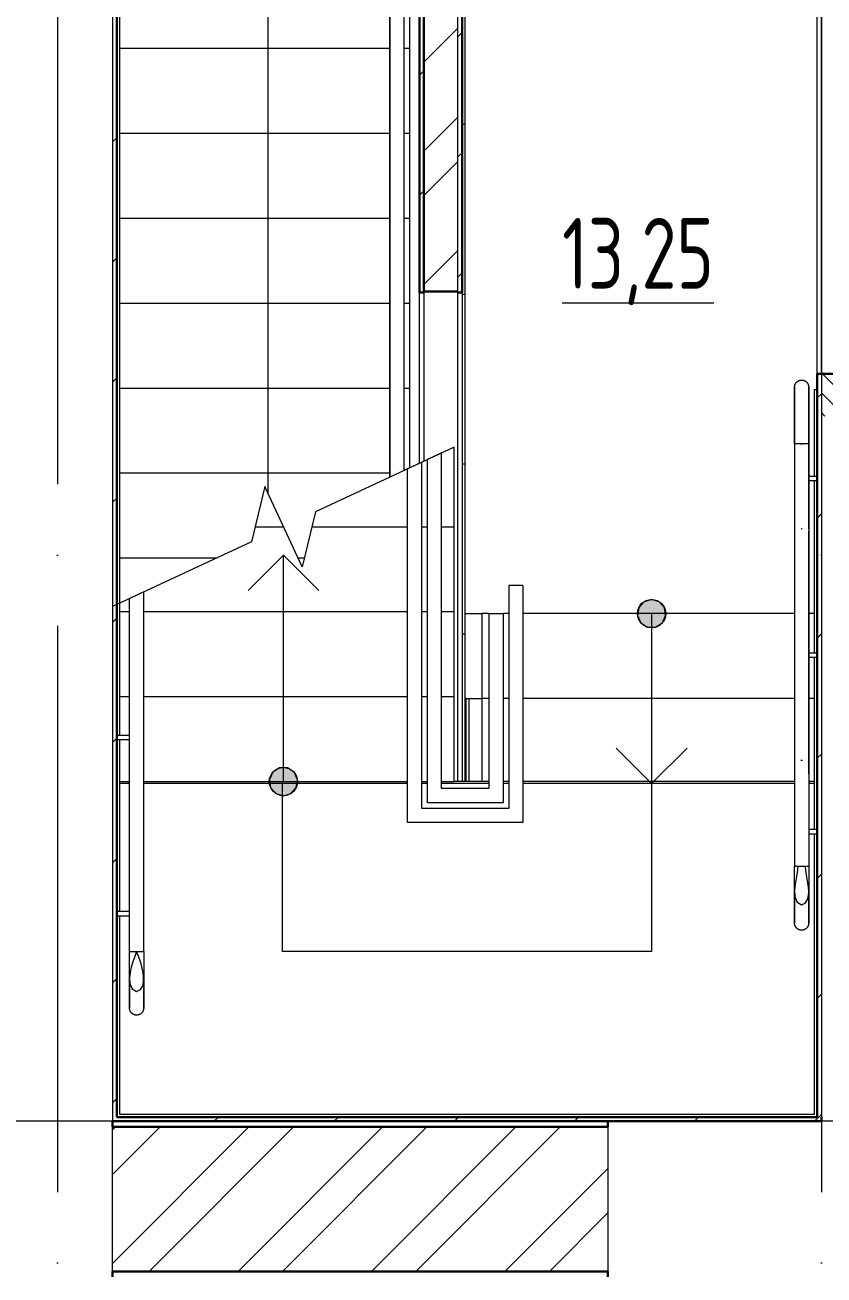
# Model space of a CAD drawing. Header units: millimetres. Extents: x -396912 to 182286, y -43638 to 41610.
# Drawn here: x -1970 to 853, y 15830 to 20245 of the extents above; entities that cross this region are included whole.
import ezdxf

# ---------------------------------------------------------------- set-up
doc = ezdxf.new("R2010")
doc.units = ezdxf.units.MM
doc.linetypes.add('ADSK_Линия сетки', pattern=[25, 20, -2.5, 0, -2.5])
doc.linetypes.add('ADSK_Штриховая_ш2 п1_5', pattern=[4.5, 3, -1.5])
for name, color, linetype, lineweight in [('Двери', 252, 'Continuous', 9), ('Лестницы', 252, 'Continuous', 9), ('Марки помещений', 252, 'Continuous', 20), ('Ограждение', 252, 'Continuous', 9), ('Оси', 252, 'Continuous', 9), ('Перекрытие', 252, 'Continuous', 18), ('Стены внутренние', 7, 'Continuous', 18), ('Стены наружные', 7, 'Continuous', 18), ('Стены штриховка', 7, 'Continuous', 9), ('Стрелки вверх', 7, 'Continuous', 18)]:
    doc.layers.add(name, color=color, linetype=linetype, lineweight=lineweight)
doc.styles.add('GOST Common_3', font='', dxfattribs={"height": 3.5})
doc.styles.get('GOST Common_3').set_extended_font_data('GOST 2.304 type A')

# ---------------------------------------------------------------- blocks, each defined once
blk = doc.blocks.new('1 этаж')
at = {"layer": 'Двери', "lineweight": 18, "true_color": 0x636466}
h = blk.add_hatch(dxfattribs=at)
h.set_pattern_fill('FP_2', color=251, angle=-90, style=0, pattern_type=2)
h.set_pattern_definition([(315, (-4582.8, 19069.27), (35.3553, 35.3553), [])])
h.paths.add_polyline_path([(-4857.8, 17944.3), (-4307.8, 17944.3), (-4307.8, 18094.3), (-4857.8, 18094.3)])
h.paths.add_polyline_path([(-4342.6, 19794.3), (-4307.8, 19794.3), (-4307.8, 19944.3), (-4857.8, 19944.3), (-4857.8, 19794.3)])
at = {"layer": 'Ограждение', "true_color": 0x636466}
h = blk.add_hatch(dxfattribs=at)
h.set_pattern_fill('FP_25', color=251, style=0, pattern_type=2)
h.set_pattern_definition([(0, (-32121.8, 94), (0, 600), []), (90, (-32121.8, 94), (-600, 4e-14), [])])
h.paths.add_polyline_path([(-6127.8, 16654.3), (-6117.8, 16654.3), (-6117.8, 19784.3), (-6127.8, 19794.3), (-6127.8, 16724.3)])
at = {"layer": 'Стрелки вверх', "true_color": 0x636466}
h = blk.add_hatch(color=251, dxfattribs=at)
edge = h.paths.add_edge_path()
edge.add_arc((-5457.8, 17247.3), 50, 0, 360)
for points in [[(-5443.7, 17199.4), (-5420, 17214.6), (-5408.3, 17240.2), (-5412.3, 17268.1), (-5430.8, 17289.4), (-5457.8, 17297.3), (-5484.8, 17289.4), (-5503.3, 17268.1), (-5507.3, 17240.2), (-5495.6, 17214.6), (-5471.9, 17199.4)], [(-6759.1, 16604.3), (-6732, 16612.2), (-6713.6, 16633.5), (-6709.6, 16661.4), (-6721.3, 16687), (-6745, 16702.2), (-6773.1, 16702.2), (-6796.8, 16687), (-6808.5, 16661.4), (-6804.5, 16633.5), (-6786.1, 16612.2)]]:
    blk.add_hatch(color=251, dxfattribs=at).paths.add_polyline_path(points)
h = blk.add_hatch(color=251, dxfattribs=at)
edge = h.paths.add_edge_path()
edge.add_arc((-6759.1, 16654.3), 50, 0, 360)
at = {"layer": 'Двери', "color": 251, "linetype": 'ADSK_Штриховая_ш2 п1_5', "true_color": 0x636466}
for p, q in [((-4307.8, 18094.3), (-4857.8, 18094.3)), ((-4857.8, 18094.3), (-4857.8, 17944.3))]:
    blk.add_line(p, q, dxfattribs=at)
at = {"layer": 'Лестницы', "color": 251, "true_color": 0x636466}
for p, q in [((-7337.8, 19244.3), (-6382.4, 19244.3)), ((-7337.8, 19244.3), (-6382.4, 19244.3)), ((-6332.4, 19244.3), (-6312.4, 19244.3)), ((-6332.4, 19244.3), (-6312.4, 19244.3)), ((-7337.8, 18944.3), (-6382.4, 18944.3)), ((-7337.8, 18944.3), (-6382.4, 18944.3)), ((-6332.4, 18944.3), (-6312.4, 18944.3)), ((-6332.4, 18944.3), (-6312.4, 18944.3)), ((-7337.8, 18644.3), (-6382.4, 18644.3)), ((-7337.8, 18644.3), (-6382.4, 18644.3)), ((-6332.4, 18644.3), (-6312.4, 18644.3)), ((-6332.4, 18644.3), (-6312.4, 18644.3)), ((-7337.8, 18344.3), (-6382.4, 18344.3)), ((-7337.8, 18344.3), (-6382.4, 18344.3)), ((-6332.4, 18344.3), (-6312.4, 18344.3)), ((-6332.4, 18344.3), (-6312.4, 18344.3)), ((-7337.8, 18044.3), (-6382.4, 18044.3)), ((-7337.8, 18044.3), (-6382.4, 18044.3)), ((-6332.4, 18044.3), (-6312.4, 18044.3)), ((-6332.4, 18044.3), (-6312.4, 18044.3)), ((-6155.3, 17835.8), (-6645.8, 17607.1)), ((-6155.3, 17554.3), (-6155.3, 17835.8)), ((-7337.8, 17744.3), (-6382.4, 17744.3)), ((-7337.8, 17744.3), (-6382.4, 17744.3)), ((-6825.1, 17695.9), (-6872.3, 17501.4)), ((-6693, 17412.7), (-6825.1, 17695.9)), ((-6645.8, 17607.1), (-6693, 17412.7)), ((-6859.5, 17554.3), (-6759.1, 17554.3)), ((-6859.5, 17554.3), (-6759.1, 17554.3)), ((-6658.6, 17554.3), (-6320.3, 17554.3)), ((-6658.6, 17554.3), (-6320.3, 17554.3)), ((-6270.3, 17554.3), (-6250.3, 17554.3)), ((-6270.3, 17554.3), (-6250.3, 17554.3)), ((-6200.3, 17554.3), (-6155.3, 17554.3)), ((-6200.3, 17554.3), (-6155.3, 17554.3)), ((-6155.3, 17254.3), (-6155.3, 17554.3)), ((-6872.3, 17501.4), (-7362.8, 17272.7)), ((-7337.8, 17444.3), (-6994.9, 17444.3)), ((-7337.8, 17444.3), (-6994.9, 17444.3)), ((-6707.8, 17444.3), (-6685.3, 17444.3)), ((-6707.8, 17444.3), (-6685.3, 17444.3)), ((-7337.8, 17254.3), (-7302.8, 17254.3)), ((-7337.8, 17254.3), (-7302.8, 17254.3)), ((-7252.8, 17254.3), (-6320.3, 17254.3)), ((-7252.8, 17254.3), (-6320.3, 17254.3)), ((-6270.3, 17254.3), (-6250.3, 17254.3)), ((-6270.3, 17254.3), (-6250.3, 17254.3)), ((-6200.3, 17254.3), (-6155.3, 17254.3)), ((-6200.3, 17254.3), (-6155.3, 17254.3)), ((-6155.3, 16954.3), (-6155.3, 17254.3)), ((-6032.8, 17247.3), (-6057.8, 17247.3)), ((-6057.8, 17247.3), (-6057.8, 16947.3)), ((-6032.8, 17247.3), (-6057.8, 17247.3)), ((-5962.8, 17247.3), (-5982.8, 17247.3)), ((-5962.8, 17247.3), (-5982.8, 17247.3)), ((-4952.8, 17247.3), (-5912.8, 17247.3)), ((-4952.8, 17247.3), (-5912.8, 17247.3)), ((-4882.8, 17247.3), (-4902.8, 17247.3)), ((-4882.8, 17247.3), (-4902.8, 17247.3)), ((-7337.8, 16954.3), (-7302.8, 16954.3)), ((-7337.8, 16954.3), (-7302.8, 16954.3)), ((-7252.8, 16954.3), (-6320.3, 16954.3)), ((-7252.8, 16954.3), (-6320.3, 16954.3)), ((-6270.3, 16954.3), (-6250.3, 16954.3)), ((-6270.3, 16954.3), (-6250.3, 16954.3)), ((-6200.3, 16954.3), (-6155.3, 16954.3)), ((-6200.3, 16954.3), (-6155.3, 16954.3)), ((-6155.3, 16654.3), (-6155.3, 16954.3)), ((-6057.8, 16947.3), (-6057.8, 16654.3)), ((-6032.8, 16947.3), (-6057.8, 16947.3)), ((-6032.8, 16947.3), (-6057.8, 16947.3)), ((-5962.8, 16947.3), (-5982.8, 16947.3)), ((-5962.8, 16947.3), (-5982.8, 16947.3)), ((-4952.8, 16947.3), (-5912.8, 16947.3)), ((-4952.8, 16947.3), (-5912.8, 16947.3)), ((-4882.8, 16947.3), (-4902.8, 16947.3)), ((-4882.8, 16947.3), (-4902.8, 16947.3)), ((-7337.8, 16654.3), (-7302.8, 16654.3)), ((-7337.8, 16654.3), (-7302.8, 16654.3)), ((-7252.8, 16654.3), (-6320.3, 16654.3)), ((-7252.8, 16654.3), (-6320.3, 16654.3)), ((-6270.3, 16654.3), (-6250.3, 16654.3)), ((-6270.3, 16654.3), (-6250.3, 16654.3)), ((-6200.3, 16654.3), (-6155.3, 16654.3)), ((-6200.3, 16654.3), (-6155.3, 16654.3)), ((-6057.8, 16654.3), (-6155.3, 16654.3)), ((-6032.8, 16654.3), (-6057.8, 16654.3)), ((-6032.8, 16647.3), (-6057.8, 16647.3)), ((-5962.8, 16654.3), (-5982.8, 16654.3)), ((-5962.8, 16647.3), (-5982.8, 16647.3)), ((-4952.8, 16654.3), (-5912.8, 16654.3)), ((-4952.8, 16647.3), (-5912.8, 16647.3)), ((-4882.8, 16654.3), (-4902.8, 16654.3)), ((-4882.8, 16647.3), (-4902.8, 16647.3))]:
    blk.add_line(p, q, dxfattribs=at)
at = {"layer": 'Ограждение', "color": 251, "true_color": 0x636466}
for p, q in [((-6117.8, 19784.3), (-6117.8, 16654.3)), ((-7337.8, 19544.3), (-7337.8, 17284.4)), ((-6382.4, 19551.7), (-6382.4, 17729.9)), ((-6382.4, 17729.9), (-6382.4, 19544.3)), ((-6332.4, 17753.2), (-6332.4, 19551.7)), ((-6332.4, 17753.2), (-6332.4, 19544.3)), ((-6312.4, 17762.5), (-6312.4, 19544.3)), ((-4882.8, 18039.3), (-4872.8, 18039.3)), ((-4882.8, 17732), (-4882.8, 18039.3)), ((-4952.8, 17847.3), (-4952.8, 17546.8)), ((-4902.8, 17847.3), (-4952.8, 17847.3)), ((-4952.8, 17847.3), (-4952.8, 17547.3)), ((-4925.5, 17847.3), (-4930.1, 17847.3)), ((-4930.1, 17847.3), (-4927.8, 17847.3)), ((-4927.8, 17847.3), (-4925.5, 17847.3)), ((-4902.8, 17546.8), (-4902.8, 17847.3)), ((-4902.8, 17847.3), (-4902.8, 17547.3)), ((-6200.3, 17814.8), (-6250.3, 17791.5)), ((-6200.3, 17814.8), (-6250.3, 17791.5)), ((-6200.3, 16629.3), (-6200.3, 17814.8)), ((-6270.3, 17782.2), (-6320.3, 17758.9)), ((-6320.3, 16509.3), (-6320.3, 17758.9)), ((-6270.3, 16559.3), (-6270.3, 17782.2)), ((-6250.3, 16579.3), (-6250.3, 17791.5)), ((-4872.8, 17732.2), (-4902.8, 17732.2)), ((-4902.8, 17717.2), (-4872.8, 17717.2)), ((-4882.8, 17108), (-4882.8, 17717.5)), ((-4952.8, 17547.3), (-4952.8, 16654.3)), ((-4952.8, 17540.3), (-4952.8, 16681.2)), ((-4902.8, 17547.3), (-4902.8, 16654.3)), ((-4902.8, 16681.2), (-4902.8, 17540.3)), ((-7252.8, 17324), (-7302.8, 17300.7)), ((-7252.8, 16354.3), (-7252.8, 17324)), ((-5912.8, 17347.3), (-5962.8, 17347.3)), ((-5962.8, 17347.3), (-5962.8, 16559.3)), ((-5912.8, 17347.3), (-5912.8, 16509.3)), ((-7337.8, 17284.4), (-7347.8, 17279.7)), ((-7337.8, 17284.4), (-7337.8, 16816.9)), ((-7302.8, 16354.3), (-7302.8, 17300.7)), ((-6032.8, 17247.3), (-5982.8, 17247.3)), ((-6032.8, 17247.3), (-6032.8, 16629.3)), ((-5982.8, 17247.3), (-5982.8, 16579.3)), ((-4872.8, 17108.3), (-4902.8, 17108.3)), ((-4902.8, 17093.3), (-4872.8, 17093.3)), ((-4882.8, 16484.1), (-4882.8, 17093.6)), ((-6112.8, 16654.3), (-6112.8, 16947.3)), ((-6102.8, 16654.3), (-6102.8, 16947.3)), ((-7302.8, 16817.2), (-7347.8, 16817.2)), ((-7347.8, 16802.2), (-7302.8, 16802.2)), ((-7337.8, 16802.4), (-7337.8, 16354.3)), ((-4925.2, 16728.9), (-4930.4, 16728.9)), ((-4952.8, 16654.3), (-4952.8, 16354.3)), ((-4902.8, 16654.3), (-4902.8, 16354.3)), ((-6032.8, 16629.3), (-6200.3, 16629.3)), ((-5962.8, 16559.3), (-6270.3, 16559.3)), ((-5982.8, 16579.3), (-6250.3, 16579.3)), ((-5912.8, 16509.3), (-6320.3, 16509.3)), ((-4872.8, 16484.4), (-4902.8, 16484.4)), ((-4902.8, 16469.4), (-4872.8, 16469.4)), ((-4882.8, 15479.3), (-4882.8, 16469.6)), ((-7337.8, 16354.3), (-7337.8, 16194.5)), ((-7302.8, 16054.3), (-7302.8, 16354.3)), ((-7252.8, 16054.3), (-7252.8, 16354.3)), ((-4902.8, 16354.3), (-4952.8, 16354.3)), ((-7302.8, 16194.8), (-7347.8, 16194.8)), ((-7347.8, 16179.8), (-7302.8, 16179.8)), ((-7337.8, 16180), (-7337.8, 15479.3)), ((-7302.8, 16054.3), (-7252.8, 16054.3)), ((-7337.8, 15479.3), (-4882.8, 15479.3))]:
    blk.add_line(p, q, dxfattribs=at)
at = {"layer": 'Ограждение', "color": 251, "true_color": 0x636466, "flags": 128}
for points in [[(-4952.8, 18047.3), (-4952.8, 18048.3), (-4952.7, 18049.3), (-4952.6, 18050.3), (-4952.5, 18051.3), (-4952.3, 18052.3), (-4952.1, 18053.3), (-4951.8, 18054.2), (-4951.5, 18055.2), (-4951.2, 18056.1), (-4950.8, 18057.1), (-4950.4, 18058), (-4950, 18058.9), (-4949.5, 18059.8), (-4949, 18060.6), (-4948.4, 18061.5), (-4947.9, 18062.3), (-4947.2, 18063.1), (-4946.6, 18063.8), (-4945.9, 18064.6), (-4945.2, 18065.3), (-4944.5, 18066), (-4943.7, 18066.6), (-4942.9, 18067.2), (-4942.1, 18067.8), (-4941.3, 18068.4), (-4940.5, 18068.9), (-4939.6, 18069.4), (-4938.7, 18069.8), (-4937.8, 18070.3), (-4936.9, 18070.6), (-4935.9, 18071), (-4935, 18071.3), (-4934, 18071.6), (-4933, 18071.8), (-4932.1, 18072), (-4931.1, 18072.1), (-4930.1, 18072.2), (-4929.1, 18072.3), (-4928.1, 18072.3), (-4927.8, 18072.3)], [(-4927.8, 18072.3), (-4926.8, 18072.3), (-4925.8, 18072.3), (-4924.8, 18072.2), (-4923.8, 18072), (-4922.8, 18071.8), (-4921.9, 18071.6), (-4920.9, 18071.4), (-4919.9, 18071.1), (-4919, 18070.7), (-4918.1, 18070.4), (-4917.2, 18070), (-4916.3, 18069.5), (-4915.4, 18069), (-4914.5, 18068.5), (-4913.7, 18068), (-4912.9, 18067.4), (-4912.1, 18066.8), (-4911.3, 18066.1), (-4910.6, 18065.5), (-4909.9, 18064.8), (-4909.2, 18064), (-4908.5, 18063.3), (-4907.9, 18062.5), (-4907.3, 18061.7), (-4906.8, 18060.8), (-4906.2, 18060), (-4905.8, 18059.1), (-4905.3, 18058.2), (-4904.9, 18057.3), (-4904.5, 18056.4), (-4904.2, 18055.5), (-4903.9, 18054.5), (-4903.6, 18053.5), (-4903.4, 18052.6), (-4903.2, 18051.6), (-4903, 18050.6), (-4902.9, 18049.6), (-4902.8, 18048.6), (-4902.8, 18047.6), (-4902.8, 18047.3)], [(-4952.8, 17847.3), (-4952.8, 17855.3), (-4952.8, 17863.3), (-4952.8, 17871.3), (-4952.8, 17879.2), (-4952.8, 17887.1), (-4952.8, 17894.9), (-4952.8, 17902.6), (-4952.8, 17910.3), (-4952.8, 17917.8), (-4952.8, 17925.2), (-4952.8, 17932.5), (-4952.8, 17939.7), (-4952.8, 17946.7), (-4952.8, 17953.6), (-4952.8, 17960.3), (-4952.8, 17966.8), (-4952.8, 17973.1), (-4952.8, 17979.2), (-4952.8, 17985.1), (-4952.8, 17990.8), (-4952.8, 17996.3), (-4952.8, 18001.5), (-4952.8, 18006.5), (-4952.8, 18011.2), (-4952.8, 18015.6), (-4952.8, 18019.8), (-4952.8, 18023.7), (-4952.8, 18027.4), (-4952.8, 18030.7), (-4952.8, 18033.7), (-4952.8, 18036.5), (-4952.8, 18038.9), (-4952.8, 18041.1), (-4952.8, 18042.9), (-4952.8, 18044.4), (-4952.8, 18045.6), (-4952.8, 18046.5), (-4952.8, 18047.1), (-4952.8, 18047.3), (-4952.8, 18047.3)], [(-4952.8, 18047.3), (-4952.8, 18047.2), (-4952.8, 18046.7), (-4952.8, 18045.9), (-4952.8, 18044.8), (-4952.8, 18043.4), (-4952.8, 18041.6), (-4952.8, 18039.5), (-4952.8, 18037.2), (-4952.8, 18034.5), (-4952.8, 18031.6), (-4952.8, 18028.3), (-4952.8, 18024.7), (-4952.8, 18020.9), (-4952.8, 18016.8), (-4952.8, 18012.4), (-4952.8, 18007.8), (-4952.8, 18002.9), (-4952.8, 17997.7), (-4952.8, 17992.3), (-4952.8, 17986.7), (-4952.8, 17980.8), (-4952.8, 17974.8), (-4952.8, 17968.5), (-4952.8, 17962), (-4952.8, 17955.4), (-4952.8, 17948.6), (-4952.8, 17941.6), (-4952.8, 17934.5), (-4952.8, 17927.2), (-4952.8, 17919.8), (-4952.8, 17912.3), (-4952.8, 17904.7), (-4952.8, 17897), (-4952.8, 17889.2), (-4952.8, 17881.3), (-4952.8, 17873.4), (-4952.8, 17865.5), (-4952.8, 17857.5), (-4952.8, 17849.5), (-4952.8, 17847.3)], [(-4902.8, 17847.3), (-4902.8, 17855.3), (-4902.8, 17863.3), (-4902.8, 17871.3), (-4902.8, 17879.2), (-4902.8, 17887.1), (-4902.8, 17894.9), (-4902.8, 17902.6), (-4902.8, 17910.3), (-4902.8, 17917.8), (-4902.8, 17925.2), (-4902.8, 17932.5), (-4902.8, 17939.7), (-4902.8, 17946.7), (-4902.8, 17953.6), (-4902.8, 17960.3), (-4902.8, 17966.8), (-4902.8, 17973.1), (-4902.8, 17979.2), (-4902.8, 17985.1), (-4902.8, 17990.8), (-4902.8, 17996.3), (-4902.8, 18001.5), (-4902.8, 18006.5), (-4902.8, 18011.2), (-4902.8, 18015.6), (-4902.8, 18019.8), (-4902.8, 18023.7), (-4902.8, 18027.4), (-4902.8, 18030.7), (-4902.8, 18033.7), (-4902.8, 18036.5), (-4902.8, 18038.9), (-4902.8, 18041.1), (-4902.8, 18042.9), (-4902.8, 18044.4), (-4902.8, 18045.6), (-4902.8, 18046.5), (-4902.8, 18047.1), (-4902.8, 18047.3), (-4902.8, 18047.3)], [(-4902.8, 18047.3), (-4902.8, 18047.2), (-4902.8, 18046.7), (-4902.8, 18045.9), (-4902.8, 18044.8), (-4902.8, 18043.4), (-4902.8, 18041.6), (-4902.8, 18039.5), (-4902.8, 18037.2), (-4902.8, 18034.5), (-4902.8, 18031.6), (-4902.8, 18028.3), (-4902.8, 18024.7), (-4902.8, 18020.9), (-4902.8, 18016.8), (-4902.8, 18012.4), (-4902.8, 18007.8), (-4902.8, 18002.9), (-4902.8, 17997.7), (-4902.8, 17992.3), (-4902.8, 17986.7), (-4902.8, 17980.8), (-4902.8, 17974.8), (-4902.8, 17968.5), (-4902.8, 17962), (-4902.8, 17955.4), (-4902.8, 17948.6), (-4902.8, 17941.6), (-4902.8, 17934.5), (-4902.8, 17927.2), (-4902.8, 17919.8), (-4902.8, 17912.3), (-4902.8, 17904.7), (-4902.8, 17897), (-4902.8, 17889.2), (-4902.8, 17881.3), (-4902.8, 17873.4), (-4902.8, 17865.5), (-4902.8, 17857.5), (-4902.8, 17849.5), (-4902.8, 17847.3)], [(-4952.8, 16154.3), (-4952.8, 16154.4), (-4952.8, 16154.9), (-4952.8, 16155.7), (-4952.8, 16156.8), (-4952.8, 16158.3), (-4952.8, 16160), (-4952.8, 16162.1), (-4952.8, 16164.4), (-4952.8, 16167.1), (-4952.8, 16170.1), (-4952.8, 16173.3), (-4952.8, 16176.9), (-4952.8, 16180.7), (-4952.8, 16184.8), (-4952.8, 16189.2), (-4952.8, 16193.8), (-4952.8, 16198.8), (-4952.8, 16203.9), (-4952.8, 16209.3), (-4952.8, 16214.9), (-4952.8, 16220.8), (-4952.8, 16226.8), (-4952.8, 16233.1), (-4952.8, 16239.6), (-4952.8, 16246.2), (-4952.8, 16253), (-4952.8, 16260), (-4952.8, 16267.1), (-4952.8, 16274.4), (-4952.8, 16281.8), (-4952.8, 16289.3), (-4952.8, 16296.9), (-4952.8, 16304.6), (-4952.8, 16312.4), (-4952.8, 16320.3), (-4952.8, 16328.2), (-4952.8, 16336.1), (-4952.8, 16344.1), (-4952.8, 16352.1), (-4952.8, 16354.3)], [(-4941.7, 16354.3), (-4943.4, 16333.3), (-4947, 16312.5), (-4950.6, 16292.1), (-4952.7, 16271), (-4951.6, 16249.4), (-4944.7, 16229.4), (-4927.8, 16218.3)], [(-4927.8, 16218.3), (-4914.7, 16224.4), (-4907.2, 16237.1), (-4903.7, 16251.5), (-4902.8, 16266.3), (-4903.6, 16281.1), (-4905.6, 16295.7), (-4908.2, 16310.4), (-4910.9, 16324.9), (-4913, 16339.5), (-4913.9, 16354.3)], [(-4902.8, 16354.3), (-4902.8, 16346.3), (-4902.8, 16338.3), (-4902.8, 16330.3), (-4902.8, 16322.4), (-4902.8, 16314.5), (-4902.8, 16306.7), (-4902.8, 16299), (-4902.8, 16291.4), (-4902.8, 16283.8), (-4902.8, 16276.4), (-4902.8, 16269.1), (-4902.8, 16261.9), (-4902.8, 16254.9), (-4902.8, 16248), (-4902.8, 16241.3), (-4902.8, 16234.8), (-4902.8, 16228.5), (-4902.8, 16222.4), (-4902.8, 16216.5), (-4902.8, 16210.8), (-4902.8, 16205.3), (-4902.8, 16200.1), (-4902.8, 16195.1), (-4902.8, 16190.4), (-4902.8, 16186), (-4902.8, 16181.8), (-4902.8, 16177.9), (-4902.8, 16174.2), (-4902.8, 16170.9), (-4902.8, 16167.9), (-4902.8, 16165.1), (-4902.8, 16162.7), (-4902.8, 16160.5), (-4902.8, 16158.7), (-4902.8, 16157.2), (-4902.8, 16156), (-4902.8, 16155.1), (-4902.8, 16154.5), (-4902.8, 16154.3), (-4902.8, 16154.3)], [(-4952.8, 16265.5), (-4952.8, 16258.4), (-4952.8, 16251.5), (-4952.8, 16244.7), (-4952.8, 16238.1), (-4952.8, 16231.7), (-4952.8, 16225.5), (-4952.8, 16219.5), (-4952.8, 16213.7), (-4952.8, 16208.1), (-4952.8, 16202.7), (-4952.8, 16197.6), (-4952.8, 16192.8), (-4952.8, 16188.2), (-4952.8, 16183.9), (-4952.8, 16179.8), (-4952.8, 16176.1), (-4952.8, 16172.6), (-4952.8, 16169.4), (-4952.8, 16166.5), (-4952.8, 16163.9), (-4952.8, 16161.6), (-4952.8, 16159.6), (-4952.8, 16157.9), (-4952.8, 16156.5), (-4952.8, 16155.5), (-4952.8, 16154.8), (-4952.8, 16154.4), (-4952.8, 16154.3)], [(-4902.8, 16154.3), (-4902.8, 16154.4), (-4902.8, 16154.9), (-4902.8, 16155.7), (-4902.8, 16156.8), (-4902.8, 16158.3), (-4902.8, 16160), (-4902.8, 16162.1), (-4902.8, 16164.4), (-4902.8, 16167.1), (-4902.8, 16170.1), (-4902.8, 16173.3), (-4902.8, 16176.9), (-4902.8, 16180.7), (-4902.8, 16184.8), (-4902.8, 16189.2), (-4902.8, 16193.8), (-4902.8, 16198.8), (-4902.8, 16203.9), (-4902.8, 16209.3), (-4902.8, 16214.9), (-4902.8, 16220.8), (-4902.8, 16226.8), (-4902.8, 16233.1), (-4902.8, 16239.6), (-4902.8, 16246.2), (-4902.8, 16253), (-4902.8, 16260), (-4902.8, 16265.5)], [(-4927.8, 16129.3), (-4928.8, 16129.3), (-4929.8, 16129.3), (-4930.8, 16129.4), (-4931.8, 16129.6), (-4932.8, 16129.8), (-4933.7, 16130), (-4934.7, 16130.2), (-4935.7, 16130.5), (-4936.6, 16130.9), (-4937.5, 16131.2), (-4938.5, 16131.7), (-4939.3, 16132.1), (-4940.2, 16132.6), (-4941.1, 16133.1), (-4941.9, 16133.6), (-4942.7, 16134.2), (-4943.5, 16134.8), (-4944.3, 16135.5), (-4945, 16136.1), (-4945.7, 16136.9), (-4946.4, 16137.6), (-4947.1, 16138.3), (-4947.7, 16139.1), (-4948.3, 16139.9), (-4948.8, 16140.8), (-4949.4, 16141.6), (-4949.9, 16142.5), (-4950.3, 16143.4), (-4950.7, 16144.3), (-4951.1, 16145.2), (-4951.4, 16146.1), (-4951.8, 16147.1), (-4952, 16148.1), (-4952.2, 16149), (-4952.4, 16150), (-4952.6, 16151), (-4952.7, 16152), (-4952.8, 16153), (-4952.8, 16154), (-4952.8, 16154.3)], [(-4902.8, 16154.3), (-4902.8, 16153.3), (-4902.9, 16152.3), (-4903, 16151.3), (-4903.1, 16150.3), (-4903.3, 16149.3), (-4903.5, 16148.3), (-4903.8, 16147.4), (-4904.1, 16146.4), (-4904.4, 16145.5), (-4904.8, 16144.5), (-4905.2, 16143.6), (-4905.6, 16142.7), (-4906.1, 16141.8), (-4906.6, 16141), (-4907.2, 16140.2), (-4907.7, 16139.3), (-4908.4, 16138.5), (-4909, 16137.8), (-4909.7, 16137), (-4910.4, 16136.3), (-4911.1, 16135.7), (-4911.9, 16135), (-4912.7, 16134.4), (-4913.5, 16133.8), (-4914.3, 16133.2), (-4915.1, 16132.7), (-4916, 16132.2), (-4916.9, 16131.8), (-4917.8, 16131.3), (-4918.7, 16131), (-4919.7, 16130.6), (-4920.6, 16130.3), (-4921.6, 16130.1), (-4922.6, 16129.8), (-4923.6, 16129.6), (-4924.5, 16129.5), (-4925.5, 16129.4), (-4926.5, 16129.3), (-4927.5, 16129.3), (-4927.8, 16129.3)], [(-7302.8, 15854.3), (-7302.8, 15854.4), (-7302.8, 15854.9), (-7302.8, 15855.7), (-7302.8, 15856.8), (-7302.8, 15858.3), (-7302.8, 15860), (-7302.8, 15862.1), (-7302.8, 15864.4), (-7302.8, 15867.1), (-7302.8, 15870.1), (-7302.8, 15873.3), (-7302.8, 15876.9), (-7302.8, 15880.7), (-7302.8, 15884.8), (-7302.8, 15889.2), (-7302.8, 15893.8), (-7302.8, 15898.8), (-7302.8, 15903.9), (-7302.8, 15909.3), (-7302.8, 15914.9), (-7302.8, 15920.8), (-7302.8, 15926.8), (-7302.8, 15933.1), (-7302.8, 15939.6), (-7302.8, 15946.2), (-7302.8, 15953), (-7302.8, 15960), (-7302.8, 15967.1), (-7302.8, 15974.4), (-7302.8, 15981.8), (-7302.8, 15989.3), (-7302.8, 15996.9), (-7302.8, 16004.6), (-7302.8, 16012.4), (-7302.8, 16020.3), (-7302.8, 16028.2), (-7302.8, 16036.1), (-7302.8, 16044.1), (-7302.8, 16052.1), (-7302.8, 16054.3)], [(-7277.8, 16054.3), (-7284.6, 16036.2), (-7291, 16017.8), (-7296.6, 15998.9), (-7300.8, 15979.6), (-7302.8, 15960.1), (-7301.3, 15940.6), (-7294, 15922.5), (-7277.8, 15912.8)], [(-7277.8, 15912.8), (-7264, 15919.5), (-7256.4, 15933.1), (-7253.2, 15948.4), (-7253, 15964.1), (-7254.8, 15979.6), (-7258, 15994.9), (-7262.1, 16010), (-7267, 16024.9), (-7272.3, 16039.7), (-7277.8, 16054.3)], [(-7252.8, 16054.3), (-7252.8, 16046.3), (-7252.8, 16038.3), (-7252.8, 16030.3), (-7252.8, 16022.4), (-7252.8, 16014.5), (-7252.8, 16006.7), (-7252.8, 15999), (-7252.8, 15991.4), (-7252.8, 15983.8), (-7252.8, 15976.4), (-7252.8, 15969.1), (-7252.8, 15961.9), (-7252.8, 15954.9), (-7252.8, 15948), (-7252.8, 15941.3), (-7252.8, 15934.8), (-7252.8, 15928.5), (-7252.8, 15922.4), (-7252.8, 15916.5), (-7252.8, 15910.8), (-7252.8, 15905.3), (-7252.8, 15900.1), (-7252.8, 15895.1), (-7252.8, 15890.4), (-7252.8, 15886), (-7252.8, 15881.8), (-7252.8, 15877.9), (-7252.8, 15874.2), (-7252.8, 15870.9), (-7252.8, 15867.9), (-7252.8, 15865.1), (-7252.8, 15862.7), (-7252.8, 15860.5), (-7252.8, 15858.7), (-7252.8, 15857.2), (-7252.8, 15856), (-7252.8, 15855.1), (-7252.8, 15854.5), (-7252.8, 15854.3), (-7252.8, 15854.3)], [(-7302.8, 15957.5), (-7302.8, 15950.5), (-7302.8, 15943.8), (-7302.8, 15937.2), (-7302.8, 15930.8), (-7302.8, 15924.6), (-7302.8, 15918.6), (-7302.8, 15912.9), (-7302.8, 15907.3), (-7302.8, 15902), (-7302.8, 15897), (-7302.8, 15892.1), (-7302.8, 15887.6), (-7302.8, 15883.3), (-7302.8, 15879.3), (-7302.8, 15875.6), (-7302.8, 15872.1), (-7302.8, 15868.9), (-7302.8, 15866.1), (-7302.8, 15863.5), (-7302.8, 15861.3), (-7302.8, 15859.3), (-7302.8, 15857.7), (-7302.8, 15856.4), (-7302.8, 15855.4), (-7302.8, 15854.7), (-7302.8, 15854.3), (-7302.8, 15854.3)], [(-7252.8, 15854.3), (-7252.8, 15854.4), (-7252.8, 15854.9), (-7252.8, 15855.7), (-7252.8, 15856.8), (-7252.8, 15858.3), (-7252.8, 15860), (-7252.8, 15862.1), (-7252.8, 15864.4), (-7252.8, 15867.1), (-7252.8, 15870.1), (-7252.8, 15873.3), (-7252.8, 15876.9), (-7252.8, 15880.7), (-7252.8, 15884.8), (-7252.8, 15889.2), (-7252.8, 15893.8), (-7252.8, 15898.8), (-7252.8, 15903.9), (-7252.8, 15909.3), (-7252.8, 15914.9), (-7252.8, 15920.8), (-7252.8, 15926.8), (-7252.8, 15933.1), (-7252.8, 15939.6), (-7252.8, 15946.2), (-7252.8, 15953), (-7252.8, 15957.4)], [(-7277.8, 15829.3), (-7278.8, 15829.3), (-7279.8, 15829.3), (-7280.8, 15829.4), (-7281.8, 15829.6), (-7282.8, 15829.8), (-7283.7, 15830), (-7284.7, 15830.2), (-7285.7, 15830.5), (-7286.6, 15830.9), (-7287.5, 15831.2), (-7288.5, 15831.7), (-7289.3, 15832.1), (-7290.2, 15832.6), (-7291.1, 15833.1), (-7291.9, 15833.6), (-7292.7, 15834.2), (-7293.5, 15834.8), (-7294.3, 15835.5), (-7295, 15836.1), (-7295.7, 15836.9), (-7296.4, 15837.6), (-7297.1, 15838.3), (-7297.7, 15839.1), (-7298.3, 15839.9), (-7298.8, 15840.8), (-7299.4, 15841.6), (-7299.9, 15842.5), (-7300.3, 15843.4), (-7300.7, 15844.3), (-7301.1, 15845.2), (-7301.4, 15846.1), (-7301.8, 15847.1), (-7302, 15848.1), (-7302.2, 15849), (-7302.4, 15850), (-7302.6, 15851), (-7302.7, 15852), (-7302.8, 15853), (-7302.8, 15854), (-7302.8, 15854.3)], [(-7252.8, 15854.3), (-7252.8, 15853.3), (-7252.9, 15852.3), (-7253, 15851.3), (-7253.1, 15850.3), (-7253.3, 15849.3), (-7253.5, 15848.3), (-7253.8, 15847.4), (-7254.1, 15846.4), (-7254.4, 15845.5), (-7254.8, 15844.5), (-7255.2, 15843.6), (-7255.6, 15842.7), (-7256.1, 15841.8), (-7256.6, 15841), (-7257.2, 15840.2), (-7257.7, 15839.3), (-7258.4, 15838.5), (-7259, 15837.8), (-7259.7, 15837), (-7260.4, 15836.3), (-7261.1, 15835.7), (-7261.9, 15835), (-7262.7, 15834.4), (-7263.5, 15833.8), (-7264.3, 15833.2), (-7265.1, 15832.7), (-7266, 15832.2), (-7266.9, 15831.8), (-7267.8, 15831.3), (-7268.7, 15831), (-7269.7, 15830.6), (-7270.6, 15830.3), (-7271.6, 15830.1), (-7272.6, 15829.8), (-7273.6, 15829.6), (-7274.5, 15829.5), (-7275.5, 15829.4), (-7276.5, 15829.3), (-7277.5, 15829.3), (-7277.8, 15829.3)]]:
    blk.add_lwpolyline(points, dxfattribs=at)
at = {"layer": 'Ограждение', "color": 251, "true_color": 0x636466}
blk.add_open_spline([(-4925.8, 17547.3), (-4926.5, 17547.3), (-4927.8, 17547.3), (-4929.1, 17547.3), (-4929.8, 17547.3)], degree=3, dxfattribs=at)
at = {"layer": 'Оси', "color": 251, "linetype": 'ADSK_Линия сетки', "ltscale": 100, "true_color": 0x636466}
for p, q in [((-7557.8, 32204.9), (-7557.8, 10954.3)), ((-4857.8, 32204.9), (-4857.8, 10954.3)), ((-807.8, 15454.3), (-72530.1, 15454.3))]:
    blk.add_line(p, q, dxfattribs=at)
at = {"layer": 'Перекрытие', "color": 251, "ltscale": 100, "true_color": 0x636466}
for p, q in [((-4857.8, 18094.3), (-4857.8, 19794.3)), ((-6117.8, 17247.3), (-6057.8, 17247.3)), ((-6117.8, 16947.3), (-6057.8, 16947.3)), ((-7302.8, 16647.3), (-7337.8, 16647.3)), ((-6320.3, 16647.3), (-7252.8, 16647.3)), ((-6250.3, 16647.3), (-6270.3, 16647.3)), ((-6032.8, 16647.3), (-6200.3, 16647.3)), ((-5962.8, 16647.3), (-5982.8, 16647.3)), ((-4952.8, 16647.3), (-5912.8, 16647.3)), ((-4882.8, 16647.3), (-4902.8, 16647.3))]:
    blk.add_line(p, q, dxfattribs=at)
at = {"layer": 'Стены внутренние', "color": 251, "true_color": 0x636466}
for p, q in [((-4857.8, 19794.3), (-4857.8, 15469.3)), ((-7362.8, 15454.3), (-7362.8, 15454.3)), ((-7362.8, 14924.3), (-7362.8, 15434.3)), ((-5612.8, 15434.3), (-5612.8, 14924.3))]:
    blk.add_line(p, q, dxfattribs=at)
at = {"layer": 'Стены внутренние', "color": 251, "lineweight": 30, "true_color": 0x636466}
for p, q in [((-4307.8, 18094.3), (-4857.8, 18094.3)), ((-7362.8, 15434.3), (-7362.8, 15454.3)), ((-4857.8, 15454.3), (-5612.8, 15454.3)), ((-5612.8, 15454.3), (-5612.8, 15434.3)), ((-4857.8, 15454.3), (-4857.8, 15454.3)), ((-7362.8, 14904.3), (-7362.8, 14924.3)), ((-5612.8, 14924.3), (-5612.8, 14904.3))]:
    blk.add_line(p, q, dxfattribs=at)
at = {"layer": 'Стены наружные', "color": 251, "lineweight": 30, "true_color": 0x636466}
for p, q in [((-6277.8, 19944.3), (-6277.8, 18382)), ((-6262.8, 18382), (-6262.8, 19929.3)), ((-7347.8, 15469.3), (-7347.8, 19874.3)), ((-6127.8, 18382.2), (-6127.8, 19794.3)), ((-6277.8, 18382), (-6262.8, 18382)), ((-6262.8, 18385.6), (-6142.8, 18385.6)), ((-6142.8, 18385.6), (-6142.8, 18382.2)), ((-6142.8, 18382.2), (-6127.8, 18382.2)), ((-4872.8, 18094.3), (-4872.8, 15469.3)), ((-4857.8, 18094.3), (-4872.8, 18094.3)), ((-7362.8, 15454.3), (-4857.8, 15454.3)), ((-4872.8, 15469.3), (-7347.8, 15469.3)), ((-4857.8, 15454.3), (-4857.8, 15469.3)), ((-5612.8, 15434.3), (-7362.8, 15434.3)), ((-7362.8, 14924.3), (-5612.8, 14924.3))]:
    blk.add_line(p, q, dxfattribs=at)
at = {"layer": 'Стены наружные', "color": 251, "true_color": 0x636466}
for p, q in [((-7362.8, 19829.3), (-7362.8, 15454.3)), ((-4872.8, 18094.3), (-4872.8, 19784.3)), ((-6277.8, 17778.7), (-6277.8, 18382)), ((-6262.8, 18382), (-6262.8, 17785.7)), ((-6142.8, 16654.3), (-6142.8, 18382.2)), ((-6127.8, 18382.2), (-6127.8, 16654.3))]:
    blk.add_line(p, q, dxfattribs=at)
at = {"layer": 'Стены наружные', "color": 251, "linetype": 'Continuous', "lineweight": 9, "true_color": 0x636466}
for p, q in [((-6262.8, 19195.4), (-6142.8, 19315.4)), ((-6142.8, 19284.8), (-6127.8, 19299.8)), ((-6277.8, 19149.8), (-6262.8, 19164.8)), ((-6262.8, 18881.1), (-6142.8, 19001.1)), ((-7362.8, 18913.3), (-7347.8, 18928.3)), ((-6142.8, 18860.5), (-6127.8, 18875.5)), ((-6262.8, 18723.9), (-6142.8, 18843.9)), ((-6277.8, 18725.5), (-6262.8, 18740.5)), ((-7362.8, 18489.1), (-7347.8, 18504.1)), ((-6262.8, 18409.6), (-6142.8, 18529.6)), ((-6142.8, 18436.3), (-6127.8, 18451.3)), ((-7362.8, 18064.8), (-7347.8, 18079.8)), ((-4872.8, 18009.2), (-4857.8, 18024.2)), ((-7362.8, 17640.5), (-7347.8, 17655.5)), ((-4872.8, 17584.9), (-4857.8, 17599.9)), ((-7362.8, 17216.3), (-7347.8, 17231.3)), ((-4872.8, 17160.7), (-4857.8, 17175.7)), ((-7362.8, 16792), (-7347.8, 16807)), ((-4872.8, 16736.4), (-4857.8, 16751.4)), ((-7362.8, 16367.7), (-7347.8, 16382.7)), ((-4872.8, 16312.2), (-4857.8, 16327.2)), ((-7362.8, 15943.5), (-7347.8, 15958.5)), ((-4872.8, 15887.9), (-4857.8, 15902.9)), ((-7362.8, 15519.2), (-7347.8, 15534.2)), ((-7003.5, 15454.3), (-6988.5, 15469.3)), ((-6579.2, 15454.3), (-6564.2, 15469.3)), ((-6155, 15454.3), (-6140, 15469.3)), ((-5730.7, 15454.3), (-5715.7, 15469.3)), ((-5306.4, 15454.3), (-5291.4, 15469.3)), ((-4882.2, 15454.3), (-4867.2, 15469.3)), ((-4867.2, 15469.3), (-4857.8, 15478.6)), ((-7362.8, 15423.8), (-7352.3, 15434.3)), ((-7362.8, 14952.3), (-6880.8, 15434.3)), ((-7362.8, 15266.6), (-7195.1, 15434.3)), ((-7233.7, 14924.3), (-6723.7, 15434.3)), ((-6919.4, 14924.3), (-6409.4, 15434.3)), ((-6762.2, 14924.3), (-6252.2, 15434.3)), ((-6447.9, 14924.3), (-5937.9, 15434.3)), ((-6290.7, 14924.3), (-5780.7, 15434.3)), ((-5976.4, 14924.3), (-5612.8, 15287.9)), ((-5819.3, 14924.3), (-5612.8, 15130.7))]:
    blk.add_line(p, q, dxfattribs=at)
at = {"layer": 'Стены штриховка', "color": 251, "true_color": 0x636466}
blk.add_line((-6142.8, 18385.6), (-6142.8, 19794.3), dxfattribs=at)
at = {"layer": 'Стрелки вверх', "color": 251, "true_color": 0x636466}
for p, q in [((-6812.8, 19244.3), (-6812.8, 19544.3)), ((-6812.8, 18944.3), (-6812.8, 19244.3)), ((-6812.8, 18644.3), (-6812.8, 18944.3)), ((-6812.8, 18344.3), (-6812.8, 18644.3)), ((-6812.8, 18044.3), (-6812.8, 18344.3)), ((-6812.8, 17744.3), (-6812.8, 18044.3)), ((-6812.8, 17669.5), (-6812.8, 17744.3)), ((-6759.1, 17454.3), (-6884.1, 17329.3)), ((-6759.1, 17254.3), (-6759.1, 17454.3)), ((-6759.1, 17454.3), (-6634.1, 17329.3)), ((-5503.3, 17268.1), (-5507.3, 17240.2)), ((-5484.8, 17289.4), (-5503.3, 17268.1)), ((-5457.8, 17297.3), (-5484.8, 17289.4)), ((-5430.8, 17289.4), (-5457.8, 17297.3)), ((-5412.3, 17268.1), (-5430.8, 17289.4)), ((-5408.3, 17240.2), (-5412.3, 17268.1)), ((-6759.1, 16954.3), (-6759.1, 17254.3)), ((-5507.3, 17240.2), (-5495.6, 17214.6)), ((-5457.8, 17247.3), (-5457.8, 16947.3)), ((-5420, 17214.6), (-5408.3, 17240.2)), ((-5495.6, 17214.6), (-5471.9, 17199.4)), ((-5471.9, 17199.4), (-5443.7, 17199.4)), ((-5443.7, 17199.4), (-5420, 17214.6)), ((-6759.1, 16654.3), (-6759.1, 16954.3)), ((-5457.8, 16947.3), (-5457.8, 16654.3)), ((-5457.8, 16647.3), (-5582.8, 16772.3)), ((-5457.8, 16647.3), (-5332.8, 16772.3)), ((-6773.1, 16702.2), (-6796.8, 16687)), ((-6745, 16702.2), (-6773.1, 16702.2)), ((-6721.3, 16687), (-6745, 16702.2)), ((-6796.8, 16687), (-6808.5, 16661.4)), ((-6808.5, 16661.4), (-6804.5, 16633.5)), ((-6762.8, 16054.3), (-6762.8, 16654.3)), ((-6709.6, 16661.4), (-6721.3, 16687)), ((-6713.6, 16633.5), (-6709.6, 16661.4)), ((-5457.8, 16654.3), (-5457.8, 16054.3)), ((-6804.5, 16633.5), (-6786.1, 16612.2)), ((-6786.1, 16612.2), (-6759.1, 16604.3)), ((-6759.1, 16604.3), (-6732, 16612.2)), ((-6732, 16612.2), (-6713.6, 16633.5)), ((-5457.8, 16054.3), (-6762.8, 16054.3))]:
    blk.add_line(p, q, dxfattribs=at)
for centre in [(-5457.8, 17247.3), (-6759.1, 16654.3)]:
    blk.add_circle(centre, 50, dxfattribs=at)
at = {"layer": 'Марки помещений', "color": 251, "true_color": 0x636466, "style": 'GOST Common_3', "width": 0.9}
blk.add_text('%%U13,25', height=250, dxfattribs=at).set_placement((-5774, 18394.9))

msp = doc.modelspace()

# ---------------------------------------------------------------- block references
msp.add_blockref('1 этаж', (5702.1, 918.2))

doc.saveas('drawing.dxf')
